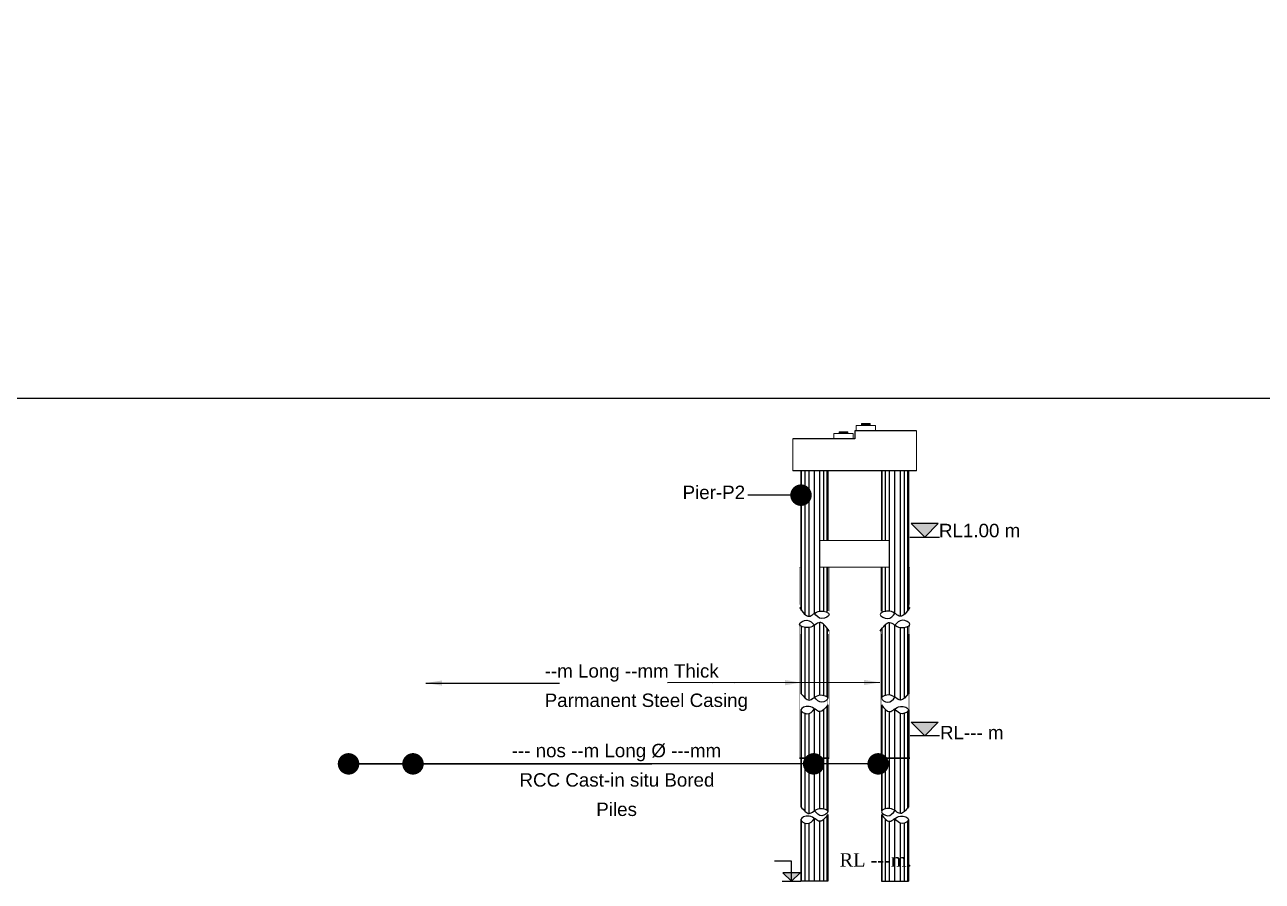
# Model space of a CAD drawing. Header units: millimetres. Extents: x -116975602006 to 5543032, y -156721783972 to 203313.
# Drawn here: x -506484 to -460413, y -110284 to -78377 of the extents above; entities that cross this region are included whole.
import ezdxf

# ---------------------------------------------------------------- set-up
doc = ezdxf.new("R2010")
doc.units = ezdxf.units.MM
doc.header["$LTSCALE"] = 250
for name, color, linetype in [('dim', 4, 'Continuous'), ('Dimision', 4, 'Continuous'), ('hatch', 65, 'Continuous'), ('Pile', 11, 'Continuous'), ('Text', 7, 'Continuous')]:
    doc.layers.add(name, color=color, linetype=linetype)
doc.layers.add('Pire Line', color=200, linetype='Continuous', lineweight=15)
doc.layers.add('Steel Casing', color=170, linetype='Continuous', lineweight=30)
doc.styles.add('ROMANS', font='arial.ttf', dxfattribs={"height": 200})
doc.styles.get("Standard").update_dxf_attribs({"font": 'times.ttf'})
doc.dimstyles.new('ISO-25', dxfattribs={"dimtxt": 75, "dimasz": 35, "dimexe": 75, "dimexo": 45.625, "dimgap": 20, "dimtad": 1, "dimtoh": 1, "dimdec": 0, "dimtxsty": 'Standard', "dimblk": 'DOT', "dimcen": 300, "dimclrd": 256, "dimclre": 256, "dimclrt": 256, "dimadec": 0, "dimazin": 0, "dimtfac": 1, "dimtdec": 0, "dimtix": 1, "dimtmove": 0, "dimatfit": 3, "dimldrblk": 'DOT', "dimfxl": 1, "dimlwd": -1, "dimarcsym": 0})
doc.dimstyles.get("Standard").update_dxf_attribs({"dimtxt": 500, "dimasz": 700, "dimexe": 80, "dimexo": 70, "dimgap": 30, "dimtad": 1, "dimdec": 0, "dimlfac": -1, "dimzin": 0, "dimdsep": 46, "dimtxsty": 'Standard', "dimcen": 400, "dimadec": 0, "dimazin": 0, "dimtfac": 1, "dimtdec": 0, "dimtix": 1, "dimtofl": 0, "dimtmove": 0, "dimatfit": 3, "dimfxl": 1, "dimtolj": 1, "dimtzin": 0, "dimarcsym": 0})

# ---------------------------------------------------------------- blocks, each defined once
blk = doc.blocks.new('_Dot')
at = {"color": 0, "linetype": 'ByBlock', "lineweight": -2}
blk.add_line((-0.5, 0), (-1, 0), dxfattribs=at)
at = {"color": 0, "linetype": 'ByBlock', "const_width": 0.5}
blk.add_lwpolyline([(-0.25, 0, 1), (0.25, 0, 1)], format="xyb", close=True, dxfattribs=at)
blk = doc.blocks.new('Pier')
at = {"layer": 'Pire Line', "ltscale": 3}
h = blk.add_hatch(color=256, dxfattribs=at)
h.paths.add_polyline_path([(-255, 0), (-422, 0), (-422, -65), (-255, -65)])
h.paths.add_polyline_path([(-422, 0), (-575, 0), (-575, -65), (-422, -65)])
h = blk.add_hatch(color=256, dxfattribs=at)
h.paths.add_polyline_path([(575, 302), (407, 302), (407, 237), (575, 237)])
h.paths.add_polyline_path([(407, 302), (255, 302), (255, 237), (407, 237)])
at = {"layer": 'dim', "ltscale": 30}
for points in [[(-2053, -6554), (-1700, -6876), (-1300, -6687), (-946, -6812), (-1219, -6958), (-1500, -6771)], [(2053, -6554), (1700, -6876), (1300, -6687), (946, -6812), (1219, -6958), (1500, -6771)], [(-1000, -14263), (-1300, -14512), (-1700, -14323), (-2000, -14447), (-1781, -14593), (-1500, -14407)], [(-2000, -13974), (-1700, -14223), (-1300, -14033), (-1000, -14158), (-1219, -14304), (-1500, -14118)], [(2000, -13974), (1700, -14223), (1300, -14033), (1000, -14158), (1219, -14304), (1500, -14118)], [(1000, -14263), (1300, -14512), (1700, -14323), (2000, -14447), (1781, -14593), (1500, -14407)]]:
    blk.add_spline(points, degree=3, dxfattribs=at)
for points, knots in [([(-946, -7429), (-947, -7429), (-947, -7428), (-947, -7428), (-1065, -7263), (-1291, -6946), (-1610, -7397), (-2232, -7198), (-1729, -6939), (-1579, -7117), (-1500, -7211)], [-0.405133, -0.405133, -0.405133, -0.405133, 0, 0, 0, 478.44112, 920.946884, 1295.801608, 1604.516945, 1941.967304, 1941.967304, 1941.967304, 1941.967304]), ([(946, -7429), (947, -7429), (947, -7428), (947, -7428), (1065, -7263), (1291, -6946), (1610, -7397), (2232, -7198), (1729, -6939), (1579, -7117), (1500, -7211)], [-0.405133, -0.405133, -0.405133, -0.405133, 0, 0, 0, 478.44112, 920.946884, 1295.801608, 1604.516945, 1941.967304, 1941.967304, 1941.967304, 1941.967304]), ([(-2000, -9748), (-1899, -9873), (-1684, -10140), (-1402, -9707), (-856, -9903), (-1278, -10165), (-1420, -9990), (-1500, -9891), (-1500, -9891), (-1500, -9891), (-1500, -9891)], [0, 0, 0, 0, 389.363595, 831.869358, 1156.914585, 1419.841278, 1757.291638, 1757.291638, 1757.291638, 1757.516261, 1757.516261, 1757.516261, 1757.516261]), ([(2000, -9748), (1899, -9873), (1684, -10140), (1402, -9707), (856, -9903), (1278, -10165), (1420, -9990), (1500, -9891), (1500, -9891), (1500, -9891), (1500, -9891)], [0, 0, 0, 0, 389.363595, 831.869358, 1156.914585, 1419.841278, 1757.291638, 1757.291638, 1757.291638, 1757.516261, 1757.516261, 1757.516261, 1757.516261]), ([(-1000, -10177), (-1000, -10177), (-1000, -10177), (-1000, -10177), (-1101, -10302), (-1316, -10569), (-1598, -10136), (-2144, -10332), (-1722, -10594), (-1580, -10419), (-1500, -10320)], [-0.011223, -0.011223, -0.011223, -0.011223, 0, 0, 0, 389.363595, 831.869358, 1156.914585, 1419.841278, 1757.291638, 1757.291638, 1757.291638, 1757.291638]), ([(1000, -10177), (1000, -10177), (1000, -10177), (1000, -10177), (1101, -10302), (1316, -10569), (1598, -10136), (2144, -10332), (1722, -10594), (1580, -10419), (1500, -10320)], [-0.011223, -0.011223, -0.011223, -0.011223, 0, 0, 0, 389.363595, 831.869358, 1156.914585, 1419.841278, 1757.291638, 1757.291638, 1757.291638, 1757.291638])]:
    blk.add_open_spline(points, degree=3, knots=knots, dxfattribs=at)
at = {"layer": 'hatch', "ltscale": 3}
for p, q in [((-1975, -6661), (-1975, -1462)), ((-1850, -4048), (-1850, -1463)), ((-1850, -6806), (-1850, -1463)), ((-1700, -6876), (-1700, -1463)), ((-1500, -6788), (-1500, -1463)), ((-1500, -6788), (-1500, -1463)), ((-1500, -6788), (-1500, -1463)), ((-1500, -6788), (-1500, -1463)), ((-1300, -6687), (-1300, -1463)), ((-1150, -4048), (-1150, -1463)), ((-1150, -4048), (-1150, -1463)), ((-1025, -4048), (-1025, -1462)), ((1025, -4048), (1025, -1462)), ((1150, -4048), (1150, -1463)), ((1150, -4048), (1150, -1463)), ((1300, -6687), (1300, -1463)), ((1500, -6788), (1500, -1463)), ((1500, -6788), (1500, -1463)), ((1500, -6788), (1500, -1463)), ((1500, -6788), (1500, -1463)), ((1700, -6876), (1700, -1463)), ((1850, -4048), (1850, -1463)), ((1850, -6806), (1850, -1463)), ((1975, -6661), (1975, -1462)), ((-1850, -6806), (-1850, -5048)), ((-1150, -6712), (-1150, -5048)), ((-1150, -6689), (-1150, -5048)), ((-1150, -6689), (-1150, -5048)), ((-1025, -6732), (-1025, -5048)), ((1025, -6732), (1025, -5048)), ((1150, -6712), (1150, -5048)), ((1150, -6689), (1150, -5048)), ((1150, -6689), (1150, -5048)), ((1850, -6806), (1850, -5048)), ((-1975, -9759), (-1975, -7257)), ((-1850, -9921), (-1850, -7293)), ((-1850, -9921), (-1850, -7293)), ((-1700, -9966), (-1700, -7295)), ((-1500, -9891), (-1500, -7211)), ((-1500, -9891), (-1500, -7211)), ((-1500, -9891), (-1500, -7211)), ((-1500, -9891), (-1500, -7211)), ((-1300, -9807), (-1300, -7106)), ((-1150, -9818), (-1150, -7176)), ((-1150, -9818), (-1150, -7176)), ((-1025, -9878), (-1025, -7321)), ((1025, -9878), (1025, -7321)), ((1150, -9818), (1150, -7176)), ((1150, -9818), (1150, -7176)), ((1300, -9807), (1300, -7106)), ((1500, -9891), (1500, -7211)), ((1500, -9891), (1500, -7211)), ((1500, -9891), (1500, -7211)), ((1500, -9891), (1500, -7211)), ((1700, -9966), (1700, -7295)), ((1850, -9921), (1850, -7293)), ((1850, -9921), (1850, -7293)), ((1975, -9759), (1975, -7257)), ((-1976, -14004), (-1976, -10411)), ((-1850, -14145), (-1850, -10491)), ((-1850, -14145), (-1850, -10491)), ((-1700, -14223), (-1700, -10497)), ((-1500, -14117), (-1500, -10321)), ((-1500, -14117), (-1500, -10321)), ((-1500, -14117), (-1500, -10321)), ((-1500, -14117), (-1500, -10321)), ((-1300, -14033), (-1300, -10425)), ((-1150, -14044), (-1150, -10348)), ((-1150, -14044), (-1150, -10348)), ((-1024, -14105), (-1024, -10207)), ((1024, -14105), (1024, -10207)), ((1150, -14044), (1150, -10348)), ((1150, -14044), (1150, -10348)), ((1300, -14033), (1300, -10425)), ((1500, -14117), (1500, -10321)), ((1500, -14117), (1500, -10321)), ((1500, -14117), (1500, -10321)), ((1500, -14117), (1500, -10321)), ((1700, -14223), (1700, -10497)), ((1850, -14145), (1850, -10491)), ((1850, -14145), (1850, -10491)), ((1976, -14004), (1976, -10411)), ((-1975, -16746), (-1975, -14499)), ((-1850, -16746), (-1850, -14578)), ((-1850, -16746), (-1850, -14578)), ((-1700, -16746), (-1700, -14583)), ((-1500, -16746), (-1500, -14407)), ((-1500, -16746), (-1500, -14407)), ((-1500, -16746), (-1500, -14407)), ((-1500, -16746), (-1500, -14407)), ((-1300, -16746), (-1300, -14512)), ((-1150, -16746), (-1150, -14434)), ((-1150, -16746), (-1150, -14434)), ((-1025, -16746), (-1025, -14294)), ((1025, -16746), (1025, -14294)), ((1150, -16746), (1150, -14434)), ((1150, -16746), (1150, -14434)), ((1300, -16746), (1300, -14512)), ((1500, -16746), (1500, -14407)), ((1500, -16746), (1500, -14407)), ((1500, -16746), (1500, -14407)), ((1500, -16746), (1500, -14407)), ((1700, -16746), (1700, -14583)), ((1850, -16746), (1850, -14578)), ((1850, -16746), (1850, -14578)), ((1975, -16746), (1975, -14499))]:
    blk.add_line(p, q, dxfattribs=at)
at = {"layer": 'Pile', "ltscale": 3}
for p, q in [((2300, 39), (0, 39)), ((0, 39), (0, -263)), ((0, -263), (-2300, -263)), ((2300, -1463), (-2300, -1463)), ((-2000, -7543), (-2000, -9748)), ((-1000, -7543), (-1000, -9925)), ((1000, -7543), (1000, -9925)), ((2000, -7543), (2000, -9748)), ((-1000, -9925), (-1000, -9931)), ((1000, -9925), (1000, -9931)), ((-2000, -10361), (-2000, -13974)), ((-1000, -10177), (-1000, -14149)), ((1000, -10177), (1000, -14149)), ((2000, -10361), (2000, -13974)), ((-1000, -14263), (-1000, -16746)), ((1000, -14263), (1000, -16746)), ((-2000, -14447), (-2000, -16746)), ((2000, -14447), (2000, -16746)), ((-1000, -16746), (-2000, -16746)), ((1000, -16746), (2000, -16746))]:
    blk.add_line(p, q, dxfattribs=at)
for points in [[(-2000, -1462), (-2000, -4047), (-2000, -6644)], [(-1000, -1462), (-1000, -4047), (-1000, -4048)], [(1000, -1462), (1000, -4047), (1000, -4048)], [(2000, -1462), (2000, -4047), (2000, -6644)], [(-1000, -5048), (-1000, -6666)], [(1000, -5048), (1000, -6666)]]:
    blk.add_lwpolyline(points, dxfattribs=at)
at = {"layer": 'Pire Line', "ltscale": 3}
for p, q in [((2300, -1463), (2300, 39)), ((-2300, -263), (-2300, -1463)), ((-1300, -4048), (1300, -4048)), ((-1300, -5048), (-1300, -4048)), ((-1300, -5048), (-1300, -4048)), ((-1300, -5048), (-1300, -4048)), ((1300, -5048), (1300, -4048)), ((1300, -5048), (1300, -4048)), ((1300, -5048), (1300, -4048)), ((1300, -5048), (1300, -4048)), ((1300, -5048), (1300, -4048)), ((1300, -5048), (1300, -4048)), ((1300, -5048), (1300, -4048)), ((-1300, -5048), (1300, -5048))]:
    blk.add_line(p, q, dxfattribs=at)
at = {"layer": 'Pire Line', "ltscale": 5}
for points in [[(-255, 0), (-575, 0), (-575, -65), (-255, -65)], [(575, 302), (255, 302), (255, 237), (575, 237)]]:
    blk.add_lwpolyline(points, close=True, dxfattribs=at)
at = {"layer": 'Pire Line', "ltscale": 3}
for points in [[(55, 237), (775, 237), (775, 39), (55, 39)], [(-775, -65), (-55, -65), (-55, -263), (-775, -263)]]:
    blk.add_lwpolyline(points, close=True, dxfattribs=at)
at = {"layer": 'Steel Casing', "linetype": 'Continuous', "ltscale": 0.3}
for p, q in [((-2053, -12155), (-946, -12155)), ((2053, -12155), (946, -12155))]:
    blk.add_line(p, q, dxfattribs=at)
at = {"layer": 'Steel Casing', "linetype": 'Continuous', "ltscale": 0.3, "const_width": 10}
for points in [[(-2053, -6440), (-2053, -5048), (-2000, -5048), (-2000, -6514)], [(-1000, -6625), (-1000, -5048), (-946, -5048), (-946, -6689)], [(1000, -6625), (1000, -5048), (946, -5048), (946, -6689)], [(2053, -6440), (2053, -5048), (2000, -5048), (2000, -6514)], [(-2053, -7168), (-2053, -12155), (-2000, -12155), (-2000, -7244)], [(-1000, -7355), (-1000, -12155), (-946, -12155), (-946, -7429)], [(1000, -7355), (1000, -12155), (946, -12155), (946, -7429)], [(2053, -7168), (2053, -12155), (2000, -12155), (2000, -7244)]]:
    blk.add_lwpolyline(points, dxfattribs=at)

msp = doc.modelspace()

# ---------------------------------------------------------------- hatches: boundary and pattern name
at = {"layer": 'Dimision', "ltscale": 3}
for points in [[(-473482.8, -96958.1), (-472978.1, -97462.8), (-472473.4, -96958)], [(-472473.3, -104357.9), (-472978.1, -104862.7), (-473482.8, -104357.9)]]:
    msp.add_hatch(color=256, dxfattribs=at).paths.add_polyline_path(points)
at = {"layer": 'Dimision', "ltscale": 5}
msp.add_hatch(color=256, dxfattribs=at).paths.add_polyline_path([(-477621, -109966), (-478257.4, -109966), (-477939.2, -110284.2)])

# ---------------------------------------------------------------- linework, layer by layer
at = {"ltscale": 10}
msp.add_lwpolyline([(-542820.2, 21394.1), (-349216.7, 21394.1), (-349216.7, -92300.7), (-542820.2, -92300.7)], close=True, dxfattribs=at)
at = {"layer": 'Dimision', "ltscale": 10}
for p, q in [((-473533, -97462.8), (-472423.1, -97462.7)), ((-472423.1, -104862.7), (-473533, -104862.7))]:
    msp.add_line(p, q, dxfattribs=at)
at = {"layer": 'Dimision', "ltscale": 5}
msp.add_line((-478292.1, -110284.2), (-477586.3, -110284.2), dxfattribs=at)
at = {"layer": 'Dimision', "ltscale": 3}
for points in [[(-472473.4, -96958), (-473482.8, -96958.1), (-472978.1, -97462.8)], [(-473482.8, -104357.9), (-472473.3, -104357.9), (-472978.1, -104862.7)]]:
    msp.add_lwpolyline(points, close=True, dxfattribs=at)
at = {"layer": 'Dimision', "ltscale": 5}
msp.add_lwpolyline([(-477939.2, -110284.2), (-477939.2, -109534.2), (-478572.5, -109534.2)], dxfattribs=at)
at = {"layer": 'Dimision', "ltscale": 5, "elevation": 0}
msp.add_lwpolyline([(-477621, -109966), (-478257.4, -109966), (-477939.2, -110284.2)], close=True, dxfattribs=at)

# ---------------------------------------------------------------- block references
at = {"color": 2}
msp.add_blockref('Pier', (-475586.3, -93538.2), dxfattribs=at)

# ---------------------------------------------------------------- texts
at = {"layer": 'Text', "ltscale": 0.5, "style": 'ROMANS'}
for s, p in [('RL1.00 m ', (-472449.3, -97468.6)), ('RL--- m ', (-472411.5, -104994.9))]:
    msp.add_text(s, height=500, dxfattribs=at).set_placement(p)
at = {"layer": 'Text', "ltscale": 0.5, "insert": (-481994.8, -95547.7), "char_height": 500, "attachment_point": 1, "line_spacing_factor": 1.312628, "style": 'ROMANS'}
msp.add_mtext_dynamic_manual_height_columns('Pier-P2', width=327.478, gutter_width=625, heights=[0], dxfattribs=at)
at = {"layer": 'Text', "ltscale": 0.5, "char_height": 500, "width": 8769.54, "attachment_point": 1, "line_spacing_factor": 1.312628, "style": 'ROMANS'}
for s, insert in [('--m Long --mm Thick Parmanent Steel Casing', (-487127.6, -102198.1)), ('\\pi518.29649;--- nos --m Long Ø ---mm  \\P\\pi808.03046;RCC Cast-in situ Bored \\P\\pi3668.19417;Piles  ', (-488874.8, -105164.7))]:
    msp.add_mtext(s, dxfattribs=dict(at, insert=insert))
at = {"layer": 'Text', "insert": (-473464.2, -109238.2), "char_height": 500, "width": 7576.165, "attachment_point": 3, "line_spacing_factor": 0.85}
msp.add_mtext('RL ---m.', dxfattribs=at)

# ---------------------------------------------------------------- leaders
at = {"layer": 'Dimision', "ltscale": 5}
for points in [[(-477585.5, -95901.6), (-479564.2, -95901.6)], [(-494429.7, -105910.7), (-484509, -105910.7)], [(-477112.1, -105910.7), (-494429.7, -105910.7)], [(-492029.7, -105910.7), (-483136, -105910.7)], [(-474712.1, -105910.7), (-492029.7, -105910.7)]]:
    msp.add_leader(points, dimstyle='ISO-25', override={"dimasz": 800, "dimtad": 0}, dxfattribs=at)
at = {"layer": 'Dimision'}
for points in [[(-491546.7, -102900.8), (-486575.6, -102900.8)], [(-477578, -102883.9), (-482549.1, -102894.4)], [(-477578, -102883.9), (-480887.7, -102890.9)], [(-474640.8, -102877.7), (-480063.6, -102889.2)]]:
    msp.add_leader(points, dimstyle='Standard', override={"dimasz": 600, "dimtad": 0, "dimfxl": 75, "dimfxlon": 1}, dxfattribs=at)

doc.saveas('drawing.dxf')
